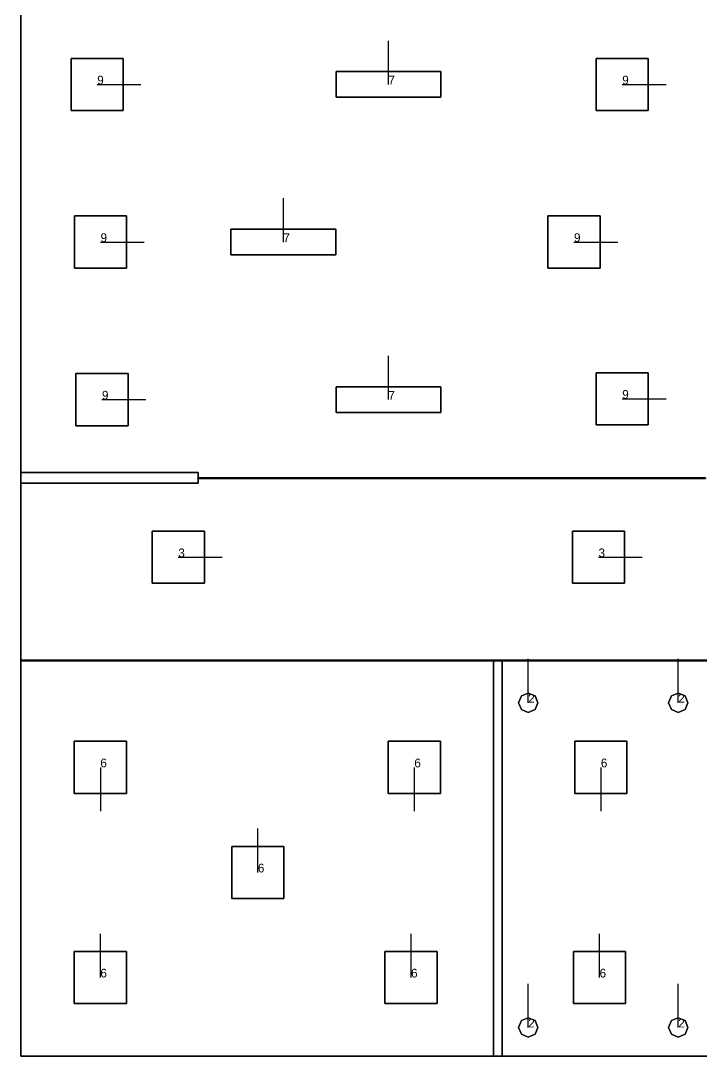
# Model space of a CAD drawing. Extents: x 0 to 55.3, y 0 to 23.2.
# Drawn here: x 0 to 7.77, y 0 to 11.83 of the extents above; entities that cross this region are included whole.
import ezdxf

# ---------------------------------------------------------------- set-up
doc = ezdxf.new("R2010")
doc.units = 0
doc.header["$MEASUREMENT"] = 0
for name, color, linetype in [('DLXFURN', 5, 'Continuous'), ('DLXLUM', 7, 'Continuous'), ('DLXLUMEX', 7, 'Continuous'), ('DLXSCENE', 7, 'Continuous')]:
    doc.layers.add(name, color=color, linetype=linetype)

# ---------------------------------------------------------------- blocks, each defined once
blk = doc.blocks.new('*U120')
for p, q in [((0.298, 0.298), (-0.298, 0.298)), ((-0.298, 0.298), (-0.298, -0.298)), ((-0.298, 0.298), (-0.298, -0.298)), ((-0.298, -0.298), (-0.298, 0.298)), ((-0.298, 0.298), (-0.298, 0.298)), ((0.298, 0.298), (-0.298, 0.298)), ((-0.298, 0.298), (-0.298, 0.298)), ((-0.298, 0.298), (0.298, 0.298)), ((-0.298, -0.298), (-0.298, 0.298)), ((-0.298, 0.298), (0.298, 0.298)), ((0.298, -0.298), (0.298, 0.298)), ((0.298, 0.298), (0.298, 0.298)), ((0.298, -0.298), (0.298, 0.298)), ((0.298, 0.298), (0.298, 0.298)), ((0.298, 0.298), (0.298, -0.298)), ((0.298, 0.298), (0.298, -0.298)), ((-0.298, -0.298), (0.298, -0.298)), ((-0.298, -0.298), (-0.298, -0.298)), ((-0.298, -0.298), (0.298, -0.298)), ((0.298, -0.298), (-0.298, -0.298)), ((-0.298, -0.298), (-0.298, -0.298)), ((0.298, -0.298), (-0.298, -0.298)), ((0.298, -0.298), (0.298, -0.298)), ((0.298, -0.298), (0.298, -0.298))]:
    blk.add_line(p, q)
at = {"color": 1}
blk.add_line((0, 0), (0.5, 0), dxfattribs=at)
at = {"layer": 'DLXLUMEX', "color": 7}
blk.add_text('3', height=0.1, dxfattribs=at).set_placement((0, 0))
blk = doc.blocks.new('*U123')
for p, q in [((0.298, 0.298), (-0.298, 0.298)), ((-0.298, 0.298), (-0.298, -0.298)), ((-0.298, 0.298), (-0.298, -0.298)), ((-0.298, -0.298), (-0.298, 0.298)), ((-0.298, 0.298), (-0.298, 0.298)), ((0.298, 0.298), (-0.298, 0.298)), ((-0.298, 0.298), (-0.298, 0.298)), ((-0.298, 0.298), (0.298, 0.298)), ((-0.298, -0.298), (-0.298, 0.298)), ((-0.298, 0.298), (0.298, 0.298)), ((0.298, -0.298), (0.298, 0.298)), ((0.298, 0.298), (0.298, 0.298)), ((0.298, -0.298), (0.298, 0.298)), ((0.298, 0.298), (0.298, 0.298)), ((0.298, 0.298), (0.298, -0.298)), ((0.298, 0.298), (0.298, -0.298)), ((-0.298, -0.298), (0.298, -0.298)), ((-0.298, -0.298), (-0.298, -0.298)), ((-0.298, -0.298), (0.298, -0.298)), ((0.298, -0.298), (-0.298, -0.298)), ((-0.298, -0.298), (-0.298, -0.298)), ((0.298, -0.298), (-0.298, -0.298)), ((0.298, -0.298), (0.298, -0.298)), ((0.298, -0.298), (0.298, -0.298))]:
    blk.add_line(p, q)
at = {"color": 1}
blk.add_line((0, 0), (0.5, 0), dxfattribs=at)
at = {"layer": 'DLXLUMEX', "color": 7}
blk.add_text('3', height=0.1, dxfattribs=at).set_placement((0, 0))
blk = doc.blocks.new('*U127')
for p, q in [((0.298, 0.298), (-0.298, 0.298)), ((-0.298, 0.298), (-0.298, -0.298)), ((-0.298, 0.298), (-0.298, -0.298)), ((-0.298, -0.298), (-0.298, 0.298)), ((-0.298, 0.298), (-0.298, 0.298)), ((0.298, 0.298), (-0.298, 0.298)), ((-0.298, 0.298), (-0.298, 0.298)), ((-0.298, 0.298), (0.298, 0.298)), ((-0.298, -0.298), (-0.298, 0.298)), ((-0.298, 0.298), (0.298, 0.298)), ((0.298, -0.298), (0.298, 0.298)), ((0.298, 0.298), (0.298, 0.298)), ((0.298, -0.298), (0.298, 0.298)), ((0.298, 0.298), (0.298, 0.298)), ((0.298, 0.298), (0.298, -0.298)), ((0.298, 0.298), (0.298, -0.298)), ((-0.298, -0.298), (0.298, -0.298)), ((-0.298, -0.298), (-0.298, -0.298)), ((-0.298, -0.298), (0.298, -0.298)), ((0.298, -0.298), (-0.298, -0.298)), ((-0.298, -0.298), (-0.298, -0.298)), ((0.298, -0.298), (-0.298, -0.298)), ((0.298, -0.298), (0.298, -0.298)), ((0.298, -0.298), (0.298, -0.298))]:
    blk.add_line(p, q)
at = {"color": 1}
blk.add_line((0, 0), (0.5, 0), dxfattribs=at)
at = {"layer": 'DLXLUMEX', "color": 7}
blk.add_text('9', height=0.1, dxfattribs=at).set_placement((0, 0))
blk = doc.blocks.new('*U128')
for p, q in [((0.298, 0.298), (-0.298, 0.298)), ((-0.298, 0.298), (-0.298, -0.298)), ((-0.298, 0.298), (-0.298, -0.298)), ((-0.298, -0.298), (-0.298, 0.298)), ((-0.298, 0.298), (-0.298, 0.298)), ((0.298, 0.298), (-0.298, 0.298)), ((-0.298, 0.298), (-0.298, 0.298)), ((-0.298, 0.298), (0.298, 0.298)), ((-0.298, -0.298), (-0.298, 0.298)), ((-0.298, 0.298), (0.298, 0.298)), ((0.298, -0.298), (0.298, 0.298)), ((0.298, 0.298), (0.298, 0.298)), ((0.298, -0.298), (0.298, 0.298)), ((0.298, 0.298), (0.298, 0.298)), ((0.298, 0.298), (0.298, -0.298)), ((0.298, 0.298), (0.298, -0.298)), ((-0.298, -0.298), (0.298, -0.298)), ((-0.298, -0.298), (-0.298, -0.298)), ((-0.298, -0.298), (0.298, -0.298)), ((0.298, -0.298), (-0.298, -0.298)), ((-0.298, -0.298), (-0.298, -0.298)), ((0.298, -0.298), (-0.298, -0.298)), ((0.298, -0.298), (0.298, -0.298)), ((0.298, -0.298), (0.298, -0.298))]:
    blk.add_line(p, q)
at = {"color": 1}
blk.add_line((0, 0), (0.5, 0), dxfattribs=at)
at = {"layer": 'DLXLUMEX', "color": 7}
blk.add_text('9', height=0.1, dxfattribs=at).set_placement((0, 0))
blk = doc.blocks.new('*U130')
for p, q in [((0.298, 0.298), (-0.298, 0.298)), ((-0.298, 0.298), (-0.298, -0.298)), ((-0.298, 0.298), (-0.298, -0.298)), ((-0.298, -0.298), (-0.298, 0.298)), ((-0.298, 0.298), (-0.298, 0.298)), ((0.298, 0.298), (-0.298, 0.298)), ((-0.298, 0.298), (-0.298, 0.298)), ((-0.298, 0.298), (0.298, 0.298)), ((-0.298, -0.298), (-0.298, 0.298)), ((-0.298, 0.298), (0.298, 0.298)), ((0.298, -0.298), (0.298, 0.298)), ((0.298, 0.298), (0.298, 0.298)), ((0.298, -0.298), (0.298, 0.298)), ((0.298, 0.298), (0.298, 0.298)), ((0.298, 0.298), (0.298, -0.298)), ((0.298, 0.298), (0.298, -0.298)), ((-0.298, -0.298), (0.298, -0.298)), ((-0.298, -0.298), (-0.298, -0.298)), ((-0.298, -0.298), (0.298, -0.298)), ((0.298, -0.298), (-0.298, -0.298)), ((-0.298, -0.298), (-0.298, -0.298)), ((0.298, -0.298), (-0.298, -0.298)), ((0.298, -0.298), (0.298, -0.298)), ((0.298, -0.298), (0.298, -0.298))]:
    blk.add_line(p, q)
at = {"color": 1}
blk.add_line((0, 0), (0.5, 0), dxfattribs=at)
at = {"layer": 'DLXLUMEX', "color": 7}
blk.add_text('9', height=0.1, dxfattribs=at).set_placement((0, 0))
blk = doc.blocks.new('*U131')
for p, q in [((0.298, 0.298), (-0.298, 0.298)), ((-0.298, 0.298), (-0.298, -0.298)), ((-0.298, 0.298), (-0.298, -0.298)), ((-0.298, -0.298), (-0.298, 0.298)), ((-0.298, 0.298), (-0.298, 0.298)), ((0.298, 0.298), (-0.298, 0.298)), ((-0.298, 0.298), (-0.298, 0.298)), ((-0.298, 0.298), (0.298, 0.298)), ((-0.298, -0.298), (-0.298, 0.298)), ((-0.298, 0.298), (0.298, 0.298)), ((0.298, -0.298), (0.298, 0.298)), ((0.298, 0.298), (0.298, 0.298)), ((0.298, -0.298), (0.298, 0.298)), ((0.298, 0.298), (0.298, 0.298)), ((0.298, 0.298), (0.298, -0.298)), ((0.298, 0.298), (0.298, -0.298)), ((-0.298, -0.298), (0.298, -0.298)), ((-0.298, -0.298), (-0.298, -0.298)), ((-0.298, -0.298), (0.298, -0.298)), ((0.298, -0.298), (-0.298, -0.298)), ((-0.298, -0.298), (-0.298, -0.298)), ((0.298, -0.298), (-0.298, -0.298)), ((0.298, -0.298), (0.298, -0.298)), ((0.298, -0.298), (0.298, -0.298))]:
    blk.add_line(p, q)
at = {"color": 1}
blk.add_line((0, 0), (0.5, 0), dxfattribs=at)
at = {"layer": 'DLXLUMEX', "color": 7}
blk.add_text('9', height=0.1, dxfattribs=at).set_placement((0, 0))
blk = doc.blocks.new('*U134')
at = {"color": 1}
blk.add_line((0, 0), (0, 0.5), dxfattribs=at)
for p, q in [((0.598, 0.147), (-0.598, 0.147)), ((-0.598, 0.147), (-0.598, -0.147)), ((-0.598, 0.147), (-0.598, -0.147)), ((-0.598, -0.147), (-0.598, 0.147)), ((-0.598, 0.147), (-0.598, 0.147)), ((0.598, 0.147), (-0.598, 0.147)), ((-0.598, 0.147), (-0.598, 0.147)), ((-0.598, 0.147), (0.598, 0.147)), ((-0.598, -0.147), (-0.598, 0.147)), ((-0.598, 0.147), (0.598, 0.147)), ((0.598, -0.147), (0.598, 0.147)), ((0.598, 0.147), (0.598, 0.147)), ((0.598, -0.147), (0.598, 0.147)), ((0.598, 0.147), (0.598, 0.147)), ((0.598, 0.147), (0.598, -0.147)), ((0.598, 0.147), (0.598, -0.147)), ((-0.598, -0.147), (0.598, -0.147)), ((-0.598, -0.147), (0.598, -0.147)), ((0.598, -0.147), (-0.598, -0.147)), ((-0.598, -0.147), (-0.598, -0.147)), ((-0.598, -0.147), (-0.598, -0.147)), ((0.598, -0.147), (-0.598, -0.147)), ((0.598, -0.147), (0.598, -0.147)), ((0.598, -0.147), (0.598, -0.147))]:
    blk.add_line(p, q)
at = {"layer": 'DLXLUMEX', "color": 7}
blk.add_text('7', height=0.1, dxfattribs=at).set_placement((0, 0))
blk = doc.blocks.new('*U135')
at = {"color": 1}
blk.add_line((0, 0), (0, 0.5), dxfattribs=at)
for p, q in [((0.598, 0.147), (-0.598, 0.147)), ((-0.598, 0.147), (-0.598, -0.147)), ((-0.598, 0.147), (-0.598, -0.147)), ((-0.598, -0.147), (-0.598, 0.147)), ((-0.598, 0.147), (-0.598, 0.147)), ((0.598, 0.147), (-0.598, 0.147)), ((-0.598, 0.147), (-0.598, 0.147)), ((-0.598, 0.147), (0.598, 0.147)), ((-0.598, -0.147), (-0.598, 0.147)), ((-0.598, 0.147), (0.598, 0.147)), ((0.598, -0.147), (0.598, 0.147)), ((0.598, 0.147), (0.598, 0.147)), ((0.598, -0.147), (0.598, 0.147)), ((0.598, 0.147), (0.598, 0.147)), ((0.598, 0.147), (0.598, -0.147)), ((0.598, 0.147), (0.598, -0.147)), ((-0.598, -0.147), (0.598, -0.147)), ((-0.598, -0.147), (0.598, -0.147)), ((0.598, -0.147), (-0.598, -0.147)), ((-0.598, -0.147), (-0.598, -0.147)), ((-0.598, -0.147), (-0.598, -0.147)), ((0.598, -0.147), (-0.598, -0.147)), ((0.598, -0.147), (0.598, -0.147)), ((0.598, -0.147), (0.598, -0.147))]:
    blk.add_line(p, q)
at = {"layer": 'DLXLUMEX', "color": 7}
blk.add_text('7', height=0.1, dxfattribs=at).set_placement((0, 0))
blk = doc.blocks.new('*U136')
for p, q in [((-0.298, 0.298), (-0.298, -0.298)), ((0.298, 0.298), (-0.298, 0.298)), ((0.298, 0.298), (-0.298, 0.298)), ((-0.298, 0.298), (-0.298, 0.298)), ((-0.298, 0.298), (0.298, 0.298)), ((-0.298, 0.298), (-0.298, -0.298)), ((-0.298, -0.298), (-0.298, 0.298)), ((-0.298, 0.298), (-0.298, 0.298)), ((-0.298, 0.298), (0.298, 0.298)), ((-0.298, -0.298), (-0.298, 0.298)), ((0.298, -0.298), (0.298, 0.298)), ((0.298, 0.298), (0.298, 0.298)), ((0.298, -0.298), (0.298, 0.298)), ((0.298, 0.298), (0.298, 0.298)), ((0.298, 0.298), (0.298, -0.298)), ((0.298, 0.298), (0.298, -0.298)), ((-0.298, -0.298), (0.298, -0.298)), ((-0.298, -0.298), (0.298, -0.298)), ((0.298, -0.298), (-0.298, -0.298)), ((-0.298, -0.298), (-0.298, -0.298)), ((-0.298, -0.298), (-0.298, -0.298)), ((0.298, -0.298), (-0.298, -0.298)), ((0.298, -0.298), (0.298, -0.298)), ((0.298, -0.298), (0.298, -0.298))]:
    blk.add_line(p, q)
at = {"color": 1}
blk.add_line((0, 0), (0, -0.5), dxfattribs=at)
at = {"layer": 'DLXLUMEX', "color": 7}
blk.add_text('6', height=0.1, dxfattribs=at).set_placement((0, 0))
blk = doc.blocks.new('*U137')
for p, q in [((-0.298, 0.298), (-0.298, -0.298)), ((0.298, 0.298), (-0.298, 0.298)), ((0.298, 0.298), (-0.298, 0.298)), ((-0.298, 0.298), (-0.298, 0.298)), ((-0.298, 0.298), (0.298, 0.298)), ((-0.298, 0.298), (-0.298, -0.298)), ((-0.298, -0.298), (-0.298, 0.298)), ((-0.298, 0.298), (-0.298, 0.298)), ((-0.298, 0.298), (0.298, 0.298)), ((-0.298, -0.298), (-0.298, 0.298)), ((0.298, -0.298), (0.298, 0.298)), ((0.298, 0.298), (0.298, 0.298)), ((0.298, -0.298), (0.298, 0.298)), ((0.298, 0.298), (0.298, 0.298)), ((0.298, 0.298), (0.298, -0.298)), ((0.298, 0.298), (0.298, -0.298)), ((-0.298, -0.298), (0.298, -0.298)), ((-0.298, -0.298), (0.298, -0.298)), ((0.298, -0.298), (-0.298, -0.298)), ((-0.298, -0.298), (-0.298, -0.298)), ((-0.298, -0.298), (-0.298, -0.298)), ((0.298, -0.298), (-0.298, -0.298)), ((0.298, -0.298), (0.298, -0.298)), ((0.298, -0.298), (0.298, -0.298))]:
    blk.add_line(p, q)
at = {"color": 1}
blk.add_line((0, 0), (0, -0.5), dxfattribs=at)
at = {"layer": 'DLXLUMEX', "color": 7}
blk.add_text('6', height=0.1, dxfattribs=at).set_placement((0, 0))
blk = doc.blocks.new('*U138')
at = {"color": 1}
blk.add_line((0, 0), (0, 0.5), dxfattribs=at)
for p, q in [((0.298, 0.298), (-0.298, 0.298)), ((-0.298, 0.298), (-0.298, -0.298)), ((-0.298, 0.298), (-0.298, -0.298)), ((-0.298, -0.298), (-0.298, 0.298)), ((-0.298, 0.298), (-0.298, 0.298)), ((0.298, 0.298), (-0.298, 0.298)), ((-0.298, 0.298), (-0.298, 0.298)), ((-0.298, 0.298), (0.298, 0.298)), ((-0.298, -0.298), (-0.298, 0.298)), ((-0.298, 0.298), (0.298, 0.298)), ((0.298, -0.298), (0.298, 0.298)), ((0.298, 0.298), (0.298, 0.298)), ((0.298, -0.298), (0.298, 0.298)), ((0.298, 0.298), (0.298, 0.298)), ((0.298, 0.298), (0.298, -0.298)), ((0.298, 0.298), (0.298, -0.298)), ((-0.298, -0.298), (0.298, -0.298)), ((-0.298, -0.298), (0.298, -0.298)), ((0.298, -0.298), (-0.298, -0.298)), ((-0.298, -0.298), (-0.298, -0.298)), ((-0.298, -0.298), (-0.298, -0.298)), ((0.298, -0.298), (-0.298, -0.298)), ((0.298, -0.298), (0.298, -0.298)), ((0.298, -0.298), (0.298, -0.298))]:
    blk.add_line(p, q)
at = {"layer": 'DLXLUMEX', "color": 7}
blk.add_text('6', height=0.1, dxfattribs=at).set_placement((0, 0))
blk = doc.blocks.new('*U139')
at = {"color": 1}
blk.add_line((0, 0), (0, 0.5), dxfattribs=at)
for p, q in [((0.298, 0.298), (-0.298, 0.298)), ((-0.298, 0.298), (-0.298, -0.298)), ((-0.298, 0.298), (-0.298, -0.298)), ((-0.298, -0.298), (-0.298, 0.298)), ((-0.298, 0.298), (-0.298, 0.298)), ((0.298, 0.298), (-0.298, 0.298)), ((-0.298, 0.298), (-0.298, 0.298)), ((-0.298, 0.298), (0.298, 0.298)), ((-0.298, -0.298), (-0.298, 0.298)), ((-0.298, 0.298), (0.298, 0.298)), ((0.298, -0.298), (0.298, 0.298)), ((0.298, 0.298), (0.298, 0.298)), ((0.298, 0.298), (0.298, 0.298)), ((0.298, 0.298), (0.298, -0.298)), ((0.298, -0.298), (0.298, 0.298)), ((0.298, 0.298), (0.298, -0.298)), ((-0.298, -0.298), (0.298, -0.298)), ((-0.298, -0.298), (0.298, -0.298)), ((0.298, -0.298), (-0.298, -0.298)), ((-0.298, -0.298), (-0.298, -0.298)), ((-0.298, -0.298), (-0.298, -0.298)), ((0.298, -0.298), (-0.298, -0.298)), ((0.298, -0.298), (0.298, -0.298)), ((0.298, -0.298), (0.298, -0.298))]:
    blk.add_line(p, q)
at = {"layer": 'DLXLUMEX', "color": 7}
blk.add_text('6', height=0.1, dxfattribs=at).set_placement((0, 0))
blk = doc.blocks.new('*U141')
for p, q in [((-0.298, 0.298), (-0.298, -0.298)), ((0.298, 0.298), (-0.298, 0.298)), ((0.298, 0.298), (-0.298, 0.298)), ((-0.298, 0.298), (-0.298, 0.298)), ((-0.298, 0.298), (0.298, 0.298)), ((-0.298, 0.298), (-0.298, -0.298)), ((-0.298, -0.298), (-0.298, 0.298)), ((-0.298, 0.298), (-0.298, 0.298)), ((-0.298, 0.298), (0.298, 0.298)), ((-0.298, -0.298), (-0.298, 0.298)), ((0.298, -0.298), (0.298, 0.298)), ((0.298, 0.298), (0.298, 0.298)), ((0.298, -0.298), (0.298, 0.298)), ((0.298, 0.298), (0.298, 0.298)), ((0.298, 0.298), (0.298, -0.298)), ((0.298, 0.298), (0.298, -0.298)), ((-0.298, -0.298), (0.298, -0.298)), ((-0.298, -0.298), (0.298, -0.298)), ((0.298, -0.298), (-0.298, -0.298)), ((-0.298, -0.298), (-0.298, -0.298)), ((-0.298, -0.298), (-0.298, -0.298)), ((0.298, -0.298), (-0.298, -0.298)), ((0.298, -0.298), (0.298, -0.298)), ((0.298, -0.298), (0.298, -0.298))]:
    blk.add_line(p, q)
at = {"color": 1}
blk.add_line((0, 0), (0, -0.5), dxfattribs=at)
at = {"layer": 'DLXLUMEX', "color": 7}
blk.add_text('6', height=0.1, dxfattribs=at).set_placement((0, 0))
blk = doc.blocks.new('*U142')
at = {"color": 1}
blk.add_line((0, 0), (0, 0.5), dxfattribs=at)
for p, q in [((0.298, 0.298), (-0.298, 0.298)), ((-0.298, 0.298), (-0.298, -0.298)), ((-0.298, -0.298), (-0.298, 0.298)), ((-0.298, 0.298), (-0.298, 0.298)), ((-0.298, 0.298), (-0.298, -0.298)), ((0.298, 0.298), (-0.298, 0.298)), ((-0.298, 0.298), (-0.298, 0.298)), ((-0.298, 0.298), (0.298, 0.298)), ((-0.298, -0.298), (-0.298, 0.298)), ((-0.298, 0.298), (0.298, 0.298)), ((0.298, -0.298), (0.298, 0.298)), ((0.298, 0.298), (0.298, 0.298)), ((0.298, -0.298), (0.298, 0.298)), ((0.298, 0.298), (0.298, 0.298)), ((0.298, 0.298), (0.298, -0.298)), ((0.298, 0.298), (0.298, -0.298)), ((-0.298, -0.298), (0.298, -0.298)), ((-0.298, -0.298), (0.298, -0.298)), ((0.298, -0.298), (-0.298, -0.298)), ((-0.298, -0.298), (-0.298, -0.298)), ((-0.298, -0.298), (-0.298, -0.298)), ((0.298, -0.298), (-0.298, -0.298)), ((0.298, -0.298), (0.298, -0.298)), ((0.298, -0.298), (0.298, -0.298))]:
    blk.add_line(p, q)
at = {"layer": 'DLXLUMEX', "color": 7}
blk.add_text('6', height=0.1, dxfattribs=at).set_placement((0, 0))
blk = doc.blocks.new('*U154')
at = {"color": 1}
blk.add_line((0, 0), (0, 0.5), dxfattribs=at)
for p, q in [((0.298, 0.298), (-0.298, 0.298)), ((-0.298, 0.298), (-0.298, -0.298)), ((-0.298, 0.298), (-0.298, -0.298)), ((-0.298, -0.298), (-0.298, 0.298)), ((-0.298, 0.298), (-0.298, 0.298)), ((0.298, 0.298), (-0.298, 0.298)), ((-0.298, 0.298), (-0.298, 0.298)), ((-0.298, 0.298), (0.298, 0.298)), ((-0.298, -0.298), (-0.298, 0.298)), ((-0.298, 0.298), (0.298, 0.298)), ((0.298, -0.298), (0.298, 0.298)), ((0.298, 0.298), (0.298, 0.298)), ((0.298, -0.298), (0.298, 0.298)), ((0.298, 0.298), (0.298, 0.298)), ((0.298, 0.298), (0.298, -0.298)), ((0.298, 0.298), (0.298, -0.298)), ((-0.298, -0.298), (0.298, -0.298)), ((-0.298, -0.298), (0.298, -0.298)), ((0.298, -0.298), (-0.298, -0.298)), ((-0.298, -0.298), (-0.298, -0.298)), ((-0.298, -0.298), (-0.298, -0.298)), ((0.298, -0.298), (-0.298, -0.298)), ((0.298, -0.298), (0.298, -0.298)), ((0.298, -0.298), (0.298, -0.298))]:
    blk.add_line(p, q)
at = {"layer": 'DLXLUMEX', "color": 7}
blk.add_text('6', height=0.1, dxfattribs=at).set_placement((0, 0))
blk = doc.blocks.new('*U155')
for p, q in [((0.298, 0.298), (-0.298, 0.298)), ((-0.298, 0.298), (-0.298, -0.298)), ((-0.298, 0.298), (-0.298, -0.298)), ((-0.298, -0.298), (-0.298, 0.298)), ((-0.298, 0.298), (-0.298, 0.298)), ((0.298, 0.298), (-0.298, 0.298)), ((-0.298, 0.298), (-0.298, 0.298)), ((-0.298, 0.298), (0.298, 0.298)), ((-0.298, -0.298), (-0.298, 0.298)), ((-0.298, 0.298), (0.298, 0.298)), ((0.298, -0.298), (0.298, 0.298)), ((0.298, 0.298), (0.298, 0.298)), ((0.298, -0.298), (0.298, 0.298)), ((0.298, 0.298), (0.298, 0.298)), ((0.298, 0.298), (0.298, -0.298)), ((0.298, 0.298), (0.298, -0.298)), ((-0.298, -0.298), (0.298, -0.298)), ((-0.298, -0.298), (-0.298, -0.298)), ((-0.298, -0.298), (0.298, -0.298)), ((0.298, -0.298), (-0.298, -0.298)), ((-0.298, -0.298), (-0.298, -0.298)), ((0.298, -0.298), (-0.298, -0.298)), ((0.298, -0.298), (0.298, -0.298)), ((0.298, -0.298), (0.298, -0.298))]:
    blk.add_line(p, q)
at = {"color": 1}
blk.add_line((0, 0), (0.5, 0), dxfattribs=at)
at = {"layer": 'DLXLUMEX', "color": 7}
blk.add_text('9', height=0.1, dxfattribs=at).set_placement((0, 0))
blk = doc.blocks.new('*U157')
at = {"color": 1}
blk.add_line((0, 0), (0, 0.5), dxfattribs=at)
for p, q in [((0.598, 0.147), (-0.598, 0.147)), ((-0.598, 0.147), (-0.598, -0.147)), ((-0.598, 0.147), (-0.598, -0.147)), ((-0.598, -0.147), (-0.598, 0.147)), ((-0.598, 0.147), (-0.598, 0.147)), ((0.598, 0.147), (-0.598, 0.147)), ((-0.598, 0.147), (-0.598, 0.147)), ((-0.598, 0.147), (0.598, 0.147)), ((-0.598, -0.147), (-0.598, 0.147)), ((-0.598, 0.147), (0.598, 0.147)), ((0.598, -0.147), (0.598, 0.147)), ((0.598, 0.147), (0.598, 0.147)), ((0.598, -0.147), (0.598, 0.147)), ((0.598, 0.147), (0.598, 0.147)), ((0.598, 0.147), (0.598, -0.147)), ((0.598, 0.147), (0.598, -0.147)), ((-0.598, -0.147), (0.598, -0.147)), ((-0.598, -0.147), (0.598, -0.147)), ((0.598, -0.147), (-0.598, -0.147)), ((-0.598, -0.147), (-0.598, -0.147)), ((-0.598, -0.147), (-0.598, -0.147)), ((0.598, -0.147), (-0.598, -0.147)), ((0.598, -0.147), (0.598, -0.147)), ((0.598, -0.147), (0.598, -0.147))]:
    blk.add_line(p, q)
at = {"layer": 'DLXLUMEX', "color": 7}
blk.add_text('7', height=0.1, dxfattribs=at).set_placement((0, 0))
blk = doc.blocks.new('*U159')
for p, q in [((0.298, 0.298), (-0.298, 0.298)), ((-0.298, 0.298), (-0.298, -0.298)), ((-0.298, 0.298), (-0.298, -0.298)), ((-0.298, -0.298), (-0.298, 0.298)), ((-0.298, 0.298), (-0.298, 0.298)), ((0.298, 0.298), (-0.298, 0.298)), ((-0.298, 0.298), (-0.298, 0.298)), ((-0.298, 0.298), (0.298, 0.298)), ((-0.298, -0.298), (-0.298, 0.298)), ((-0.298, 0.298), (0.298, 0.298)), ((0.298, -0.298), (0.298, 0.298)), ((0.298, 0.298), (0.298, 0.298)), ((0.298, -0.298), (0.298, 0.298)), ((0.298, 0.298), (0.298, 0.298)), ((0.298, 0.298), (0.298, -0.298)), ((0.298, 0.298), (0.298, -0.298)), ((-0.298, -0.298), (0.298, -0.298)), ((-0.298, -0.298), (-0.298, -0.298)), ((-0.298, -0.298), (0.298, -0.298)), ((0.298, -0.298), (-0.298, -0.298)), ((-0.298, -0.298), (-0.298, -0.298)), ((0.298, -0.298), (-0.298, -0.298)), ((0.298, -0.298), (0.298, -0.298)), ((0.298, -0.298), (0.298, -0.298))]:
    blk.add_line(p, q)
at = {"color": 1}
blk.add_line((0, 0), (0.5, 0), dxfattribs=at)
at = {"layer": 'DLXLUMEX', "color": 7}
blk.add_text('9', height=0.1, dxfattribs=at).set_placement((0, 0))
blk = doc.blocks.new('*U37')
at = {"color": 1}
blk.add_line((0, 0), (0, 0.5), dxfattribs=at)
for p, q in [((-0.11, 0), (-0.078, 0.078)), ((-0.078, 0.078), (-0.11, 0)), ((-0.078, 0.078), (-0.11, 0)), ((-0.11, 0), (-0.078, 0.078)), ((-0.078, -0.078), (-0.11, 0)), ((-0.11, 0), (-0.078, -0.078)), ((-0.11, 0), (-0.11, 0)), ((-0.11, 0), (-0.078, -0.078)), ((-0.078, -0.078), (-0.11, 0)), ((-0.11, 0), (-0.11, 0)), ((-0.078, 0.078), (0, 0.11)), ((0, 0.11), (-0.078, 0.078)), ((0, 0.11), (-0.078, 0.078)), ((-0.078, 0.078), (0, 0.11)), ((-0.078, 0.078), (-0.078, 0.078)), ((-0.078, 0.078), (-0.078, 0.078)), ((0, 0.11), (0.078, 0.078)), ((0.078, 0.078), (0, 0.11)), ((0.078, 0.078), (0, 0.11)), ((0, 0.11), (0, 0.11)), ((0, 0.11), (0.078, 0.078)), ((0, 0.11), (0, 0.11)), ((0.078, 0.078), (0.11, 0)), ((0.11, 0), (0.078, 0.078)), ((0.078, 0.078), (0.078, 0.078)), ((0.11, 0), (0.078, 0.078)), ((0.078, 0.078), (0.078, 0.078)), ((0.078, 0.078), (0.11, 0)), ((0.11, 0), (0.078, -0.078)), ((0.078, -0.078), (0.11, 0)), ((0.078, -0.078), (0.11, 0)), ((0.11, 0), (0.078, -0.078)), ((0.11, 0), (0.11, 0)), ((0.11, 0), (0.11, 0)), ((0, -0.11), (-0.078, -0.078)), ((-0.078, -0.078), (0, -0.11)), ((-0.078, -0.078), (-0.078, -0.078)), ((-0.078, -0.078), (0, -0.11)), ((0, -0.11), (-0.078, -0.078)), ((-0.078, -0.078), (-0.078, -0.078)), ((0.078, -0.078), (0, -0.11)), ((0, -0.11), (0.078, -0.078)), ((0, -0.11), (0.078, -0.078)), ((0.078, -0.078), (0, -0.11)), ((0, -0.11), (0, -0.11)), ((0, -0.11), (0, -0.11)), ((0.078, -0.078), (0.078, -0.078)), ((0.078, -0.078), (0.078, -0.078))]:
    blk.add_line(p, q)
at = {"layer": 'DLXLUMEX', "color": 7}
blk.add_text('2', height=0.1, dxfattribs=at).set_placement((0, 0))
blk = doc.blocks.new('*U38')
at = {"color": 1}
blk.add_line((0, 0), (0, 0.5), dxfattribs=at)
for p, q in [((-0.11, 0), (-0.078, 0.078)), ((-0.078, 0.078), (-0.11, 0)), ((-0.078, 0.078), (-0.11, 0)), ((-0.11, 0), (-0.078, 0.078)), ((-0.078, -0.078), (-0.11, 0)), ((-0.11, 0), (-0.078, -0.078)), ((-0.11, 0), (-0.11, 0)), ((-0.11, 0), (-0.078, -0.078)), ((-0.078, -0.078), (-0.11, 0)), ((-0.11, 0), (-0.11, 0)), ((-0.078, 0.078), (0, 0.11)), ((0, 0.11), (-0.078, 0.078)), ((0, 0.11), (-0.078, 0.078)), ((-0.078, 0.078), (0, 0.11)), ((-0.078, 0.078), (-0.078, 0.078)), ((-0.078, 0.078), (-0.078, 0.078)), ((0, 0.11), (0.078, 0.078)), ((0.078, 0.078), (0, 0.11)), ((0.078, 0.078), (0, 0.11)), ((0, 0.11), (0, 0.11)), ((0, 0.11), (0.078, 0.078)), ((0, 0.11), (0, 0.11)), ((0.078, 0.078), (0.11, 0)), ((0.11, 0), (0.078, 0.078)), ((0.078, 0.078), (0.078, 0.078)), ((0.11, 0), (0.078, 0.078)), ((0.078, 0.078), (0.078, 0.078)), ((0.078, 0.078), (0.11, 0)), ((0.11, 0), (0.078, -0.078)), ((0.078, -0.078), (0.11, 0)), ((0.078, -0.078), (0.11, 0)), ((0.11, 0), (0.078, -0.078)), ((0.11, 0), (0.11, 0)), ((0.11, 0), (0.11, 0)), ((0, -0.11), (-0.078, -0.078)), ((-0.078, -0.078), (0, -0.11)), ((-0.078, -0.078), (-0.078, -0.078)), ((-0.078, -0.078), (0, -0.11)), ((0, -0.11), (-0.078, -0.078)), ((-0.078, -0.078), (-0.078, -0.078)), ((0.078, -0.078), (0, -0.11)), ((0, -0.11), (0.078, -0.078)), ((0, -0.11), (0.078, -0.078)), ((0.078, -0.078), (0, -0.11)), ((0, -0.11), (0, -0.11)), ((0, -0.11), (0, -0.11)), ((0.078, -0.078), (0.078, -0.078)), ((0.078, -0.078), (0.078, -0.078))]:
    blk.add_line(p, q)
at = {"layer": 'DLXLUMEX', "color": 7}
blk.add_text('2', height=0.1, dxfattribs=at).set_placement((0, 0))
blk = doc.blocks.new('*U39')
at = {"color": 1}
blk.add_line((0, 0), (0, 0.5), dxfattribs=at)
for p, q in [((-0.11, 0), (-0.078, 0.078)), ((-0.078, 0.078), (-0.11, 0)), ((-0.078, 0.078), (-0.11, 0)), ((-0.11, 0), (-0.078, 0.078)), ((-0.078, -0.078), (-0.11, 0)), ((-0.11, 0), (-0.078, -0.078)), ((-0.11, 0), (-0.11, 0)), ((-0.11, 0), (-0.078, -0.078)), ((-0.078, -0.078), (-0.11, 0)), ((-0.11, 0), (-0.11, 0)), ((-0.078, 0.078), (0, 0.11)), ((0, 0.11), (-0.078, 0.078)), ((0, 0.11), (-0.078, 0.078)), ((-0.078, 0.078), (0, 0.11)), ((-0.078, 0.078), (-0.078, 0.078)), ((-0.078, 0.078), (-0.078, 0.078)), ((0, 0.11), (0.078, 0.078)), ((0.078, 0.078), (0, 0.11)), ((0.078, 0.078), (0, 0.11)), ((0, 0.11), (0, 0.11)), ((0, 0.11), (0.078, 0.078)), ((0, 0.11), (0, 0.11)), ((0.078, 0.078), (0.11, 0)), ((0.11, 0), (0.078, 0.078)), ((0.078, 0.078), (0.078, 0.078)), ((0.11, 0), (0.078, 0.078)), ((0.078, 0.078), (0.078, 0.078)), ((0.078, 0.078), (0.11, 0)), ((0.11, 0), (0.078, -0.078)), ((0.078, -0.078), (0.11, 0)), ((0.078, -0.078), (0.11, 0)), ((0.11, 0), (0.078, -0.078)), ((0.11, 0), (0.11, 0)), ((0.11, 0), (0.11, 0)), ((0, -0.11), (-0.078, -0.078)), ((-0.078, -0.078), (0, -0.11)), ((-0.078, -0.078), (-0.078, -0.078)), ((-0.078, -0.078), (0, -0.11)), ((0, -0.11), (-0.078, -0.078)), ((-0.078, -0.078), (-0.078, -0.078)), ((0.078, -0.078), (0, -0.11)), ((0, -0.11), (0.078, -0.078)), ((0, -0.11), (0.078, -0.078)), ((0.078, -0.078), (0, -0.11)), ((0, -0.11), (0, -0.11)), ((0, -0.11), (0, -0.11)), ((0.078, -0.078), (0.078, -0.078)), ((0.078, -0.078), (0.078, -0.078))]:
    blk.add_line(p, q)
at = {"layer": 'DLXLUMEX', "color": 7}
blk.add_text('2', height=0.1, dxfattribs=at).set_placement((0, 0))
blk = doc.blocks.new('*U40')
at = {"color": 1}
blk.add_line((0, 0), (0, 0.5), dxfattribs=at)
for p, q in [((-0.11, 0), (-0.078, 0.078)), ((-0.078, 0.078), (-0.11, 0)), ((-0.078, 0.078), (-0.11, 0)), ((-0.11, 0), (-0.078, 0.078)), ((-0.078, -0.078), (-0.11, 0)), ((-0.11, 0), (-0.078, -0.078)), ((-0.11, 0), (-0.11, 0)), ((-0.11, 0), (-0.078, -0.078)), ((-0.078, -0.078), (-0.11, 0)), ((-0.11, 0), (-0.11, 0)), ((-0.078, 0.078), (0, 0.11)), ((0, 0.11), (-0.078, 0.078)), ((0, 0.11), (-0.078, 0.078)), ((-0.078, 0.078), (0, 0.11)), ((-0.078, 0.078), (-0.078, 0.078)), ((-0.078, 0.078), (-0.078, 0.078)), ((0, 0.11), (0.078, 0.078)), ((0.078, 0.078), (0, 0.11)), ((0.078, 0.078), (0, 0.11)), ((0, 0.11), (0, 0.11)), ((0, 0.11), (0.078, 0.078)), ((0, 0.11), (0, 0.11)), ((0.078, 0.078), (0.11, 0)), ((0.11, 0), (0.078, 0.078)), ((0.078, 0.078), (0.078, 0.078)), ((0.11, 0), (0.078, 0.078)), ((0.078, 0.078), (0.078, 0.078)), ((0.078, 0.078), (0.11, 0)), ((0.11, 0), (0.078, -0.078)), ((0.078, -0.078), (0.11, 0)), ((0.078, -0.078), (0.11, 0)), ((0.11, 0), (0.078, -0.078)), ((0.11, 0), (0.11, 0)), ((0.11, 0), (0.11, 0)), ((0, -0.11), (-0.078, -0.078)), ((-0.078, -0.078), (0, -0.11)), ((-0.078, -0.078), (-0.078, -0.078)), ((-0.078, -0.078), (0, -0.11)), ((0, -0.11), (-0.078, -0.078)), ((-0.078, -0.078), (-0.078, -0.078)), ((0.078, -0.078), (0, -0.11)), ((0, -0.11), (0.078, -0.078)), ((0, -0.11), (0.078, -0.078)), ((0.078, -0.078), (0, -0.11)), ((0, -0.11), (0, -0.11)), ((0, -0.11), (0, -0.11)), ((0.078, -0.078), (0.078, -0.078)), ((0.078, -0.078), (0.078, -0.078))]:
    blk.add_line(p, q)
at = {"layer": 'DLXLUMEX', "color": 7}
blk.add_text('2', height=0.1, dxfattribs=at).set_placement((0, 0))
blk = doc.blocks.new('*U53')
for p, q in [((-0.062, -0.09), (-0.162, -0.09)), ((-0.162, -0.09), (-0.162, -0.09)), ((-0.162, -0.09), (-0.062, -0.09)), ((-0.162, -0.09), (-0.162, -4.608)), ((-0.162, -4.608), (-0.162, -0.09)), ((-0.162, -0.09), (-0.162, -0.09)), ((-0.062, -0.09), (-0.062, -0.09)), ((-0.062, -4.608), (-0.062, -0.09)), ((-0.062, -0.09), (-0.062, -0.09)), ((-0.062, -0.09), (-0.062, -4.608)), ((-0.162, -4.608), (-0.162, -4.608)), ((-0.138, -4.608), (-0.162, -4.608)), ((-0.162, -4.608), (-0.162, -4.608)), ((-0.162, -4.608), (-0.138, -4.608)), ((-0.138, -4.608), (-0.138, -4.608)), ((-0.062, -4.608), (-0.062, -4.608))]:
    blk.add_line(p, q)
blk = doc.blocks.new('*U80')
for p, q in [((5.85, 0.0025), (-6, 0.0025)), ((-6, 0.0025), (-6, 0.0025)), ((-6, 0.0025), (5.85, 0.0025)), ((5.85, 0.0025), (5.85, 0.0025)), ((5.85, -0.0025), (-6, -0.0025)), ((-6, -0.0025), (-6, -0.0025)), ((-6, -0.0025), (5.85, -0.0025)), ((5.85, -0.0025), (5.85, -0.0025))]:
    blk.add_line(p, q)
blk = doc.blocks.new('*U91')
for p, q in [((0.557, -0.007), (-1.469, -0.007)), ((-1.469, -0.007), (-1.469, -0.007)), ((-1.469, -0.007), (0.557, -0.007)), ((0.557, -0.127), (0.557, -0.007)), ((0.557, -0.007), (0.557, -0.007)), ((0.557, -0.007), (0.557, -0.127)), ((0.557, -0.007), (0.557, -0.007)), ((-1.469, -0.127), (0.557, -0.127)), ((0.557, -0.127), (-1.469, -0.127)), ((-1.469, -0.127), (-1.469, -0.127)), ((0.557, -0.127), (0.557, -0.127)), ((0.557, -0.127), (0.557, -0.127))]:
    blk.add_line(p, q)
blk = doc.blocks.new('*U95')
for p, q in [((2.9, 0.0025), (-2.9, 0.0025)), ((-2.9, 0.0025), (-2.9, 0.0025)), ((-2.9, 0.0025), (2.9, 0.0025)), ((-2.9, 0.0025), (-2.9, -0.0025)), ((-2.9, -0.0025), (-2.9, 0.0025)), ((-2.9, 0.0025), (-2.9, 0.0025)), ((2.9, 0.0025), (2.9, 0.0025)), ((2.9, -0.0025), (2.9, 0.0025)), ((2.9, 0.0025), (2.9, 0.0025)), ((2.9, 0.0025), (2.9, -0.0025)), ((-2.9, -0.0025), (2.9, -0.0025)), ((2.9, -0.0025), (-2.9, -0.0025)), ((-2.9, -0.0025), (-2.9, -0.0025)), ((-2.9, -0.0025), (-2.9, -0.0025)), ((2.9, -0.0025), (2.9, -0.0025)), ((2.9, -0.0025), (2.9, -0.0025))]:
    blk.add_line(p, q)
blk = doc.blocks.new('*U97')
for p, q in [((0, 0), (0, 22.8)), ((0, 22.8), (0, 0)), ((25.171, 0), (0, 0)), ((0, 0), (0, 0)), ((0, 0), (25.171, 0)), ((0, 0), (0, 0))]:
    blk.add_line(p, q)
blk = doc.blocks.new('*U98')
for p, q in [((0, 0), (0, 22.8)), ((25.171, 0), (0, 0))]:
    blk.add_line(p, q)
blk = doc.blocks.new('*U99')
for p, q in [((0, 22.8), (0, 0)), ((0, 0), (25.171, 0))]:
    blk.add_line(p, q)
blk = doc.blocks.new('*U104')
for p, q in [((0, 9.4), (0, 11.6)), ((0, 11.6), (0, 11.6)), ((0, 11.6), (0, 9.4)), ((0, 9.4), (0, 9.4)), ((0, 6.7), (0, 8.9)), ((0, 8.9), (0, 8.9)), ((0, 8.9), (0, 6.7)), ((0, 6.7), (0, 6.7)), ((0, 4.66), (0, 6.46)), ((0, 6.46), (0, 6.46)), ((0, 6.46), (0, 4.66)), ((0, 4.66), (0, 4.66)), ((0, 1.3), (0, 3.5)), ((0, 3.5), (0, 3.5)), ((0, 3.5), (0, 1.3)), ((0, 1.3), (0, 1.3)), ((2.64, 0), (0.24, 0)), ((0.24, 0), (0.24, 0)), ((0.24, 0), (2.64, 0)), ((2.64, 0), (2.64, 0)), ((5.353, 0), (3.153, 0)), ((3.153, 0), (3.153, 0)), ((3.153, 0), (5.353, 0)), ((5.353, 0), (5.353, 0)), ((7.748, 0), (5.548, 0)), ((5.548, 0), (5.548, 0)), ((5.548, 0), (7.748, 0)), ((7.748, 0), (7.748, 0))]:
    blk.add_line(p, q)

msp = doc.modelspace()

# ---------------------------------------------------------------- block references
at = {"layer": 'DLXFURN'}
for name, p in [('*U91', (1.469, 6.673)), ('*U95', (4.924, 6.603)), ('*U80', (6, 4.52)), ('*U53', (5.562, 4.608))]:
    msp.add_blockref(name, p, dxfattribs=at)
at = {"layer": 'DLXLUM'}
for name, p in [('*U157', (4.2, 11.1)), ('*U159', (0.874, 11.1)), ('*U127', (6.871, 11.1)), ('*U134', (3, 9.3)), ('*U131', (0.912, 9.3)), ('*U128', (6.32, 9.3)), ('*U135', (4.2, 7.5)), ('*U130', (6.871, 7.51)), ('*U155', (0.928, 7.5)), ('*U120', (1.8, 5.7)), ('*U123', (6.6, 5.7)), ('*U38', (5.797, 4.038)), ('*U40', (7.511, 4.038)), ('*U136', (0.91, 3.3)), ('*U137', (4.496, 3.3)), ('*U141', (6.627, 3.3)), ('*U154', (2.709, 2.1)), ('*U138', (0.91, 0.9)), ('*U139', (4.459, 0.9)), ('*U142', (6.612, 0.9)), ('*U37', (5.797, 0.329)), ('*U39', (7.511, 0.329))]:
    msp.add_blockref(name, p, dxfattribs=at)
at = {"layer": 'DLXSCENE'}
for name in ['*U97', '*U98', '*U99', '*U104']:
    msp.add_blockref(name, (0, 0), dxfattribs=at)

doc.saveas('drawing.dxf')
